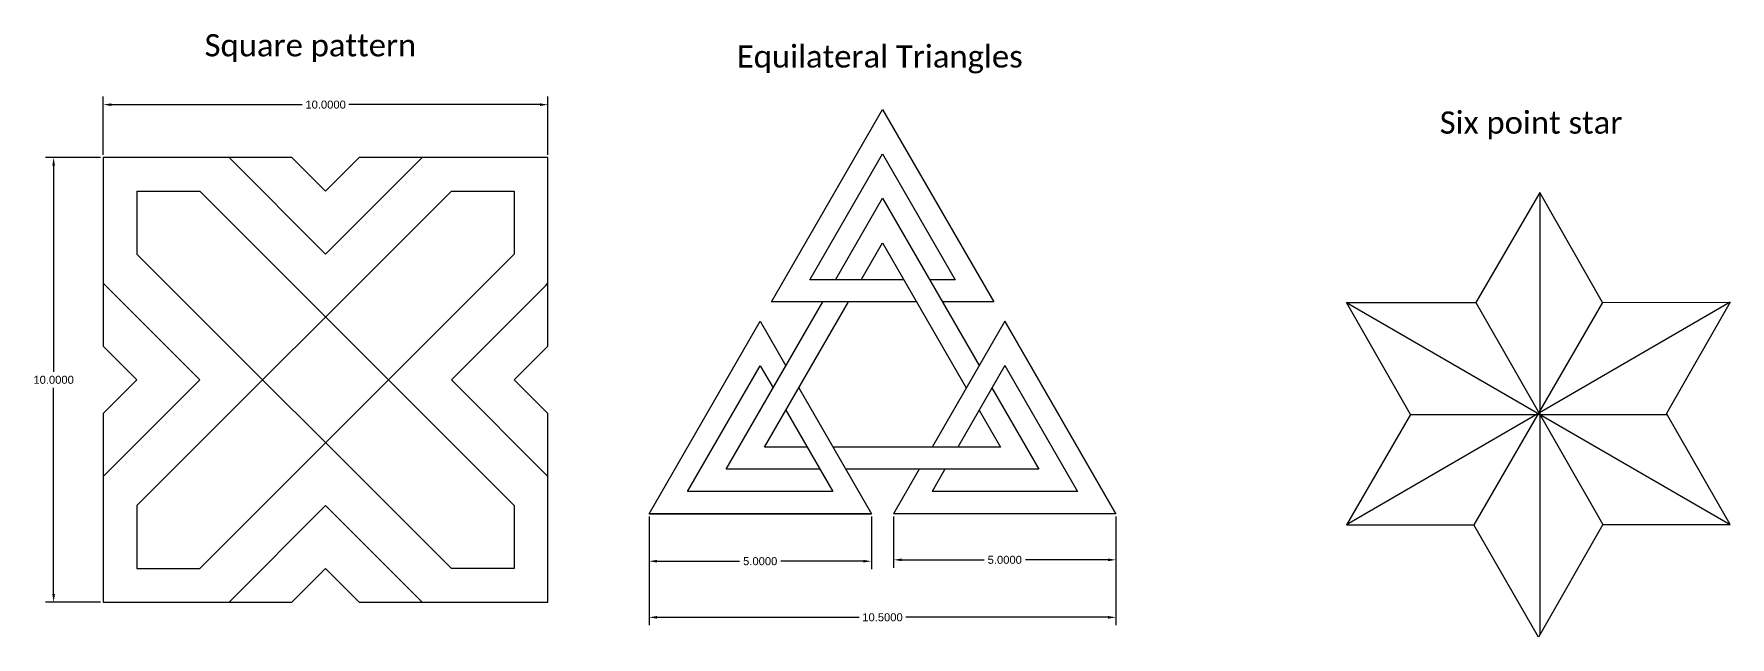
# Model space of a CAD drawing. Header units: inches. Extents: x 2.7 to 79.5, y 13.6 to 27.1.
# Drawn here: x 41.39 to 79.54, y 13.56 to 27.13 of the extents above; entities that cross this region are included whole.
import ezdxf

# ---------------------------------------------------------------- set-up
doc = ezdxf.new("R2010")
doc.units = ezdxf.units.IN
doc.header["$MEASUREMENT"] = 0
doc.styles.get("Standard").update_dxf_attribs({"font": 'arial.ttf'})
doc.dimstyles.get("Standard").update_dxf_attribs({"dimtxt": 0.18, "dimasz": 0.18, "dimexe": 0.18, "dimexo": 0.0625, "dimgap": 0.09, "dimtad": 0, "dimtih": 1, "dimtoh": 1, "dimdec": 4, "dimzin": 0, "dimdsep": 46, "dimtxsty": 'Standard', "dimcen": 0.09, "dimadec": 0, "dimazin": 0, "dimtfac": 1, "dimtdec": 4, "dimtofl": 0, "dimtmove": 0, "dimatfit": 3, "dimfxl": 1, "dimtolj": 1, "dimtzin": 0, "dimarcsym": 0})

# ---------------------------------------------------------------- blocks, each defined once
blk = doc.blocks.new('*D14')
at = {"color": 0, "lineweight": -2, "transparency": 16777216}
for p, q in [((42.953, 24.409), (42.953, 25.716)), ((52.953, 24.409), (52.953, 25.716)), ((43.133, 25.536), (47.429, 25.536)), ((52.773, 25.536), (48.478, 25.536))]:
    blk.add_line(p, q, dxfattribs=at)
at = {"color": 0, "transparency": 16777216}
for points in [[(43.133, 25.566), (43.133, 25.506), (42.953, 25.536)], [(52.773, 25.566), (52.773, 25.506), (52.953, 25.536)]]:
    blk.add_solid(points, dxfattribs=at)
at = {"layer": 'Defpoints', "color": 0, "transparency": 16777216}
for p in [(52.953, 25.536), (42.953, 24.346), (52.953, 24.346)]:
    blk.add_point(p, dxfattribs=at)
at = {"color": 0, "transparency": 16777216, "insert": (47.953, 25.536), "char_height": 0.18, "attachment_point": 5}
blk.add_mtext('\\A1;10.0000', dxfattribs=at)
blk = doc.blocks.new('*D15')
at = {"color": 0, "lineweight": -2, "transparency": 16777216}
for p, q in [((42.891, 24.346), (41.656, 24.346)), ((41.836, 24.166), (41.836, 19.528)), ((41.836, 14.526), (41.836, 19.164)), ((42.891, 14.346), (41.656, 14.346))]:
    blk.add_line(p, q, dxfattribs=at)
at = {"color": 0, "transparency": 16777216}
for points in [[(41.806, 24.166), (41.866, 24.166), (41.836, 24.346)], [(41.806, 14.526), (41.866, 14.526), (41.836, 14.346)]]:
    blk.add_solid(points, dxfattribs=at)
at = {"layer": 'Defpoints', "color": 0, "transparency": 16777216}
for p in [(42.953, 24.346), (41.836, 14.346), (42.953, 14.346)]:
    blk.add_point(p, dxfattribs=at)
at = {"color": 0, "transparency": 16777216, "insert": (41.836, 19.346), "char_height": 0.18, "attachment_point": 5}
blk.add_mtext('\\A1;10.0000', dxfattribs=at)
blk = doc.blocks.new('*D16')
at = {"color": 0, "lineweight": -2, "transparency": 16777216}
for p, q in [((55.226, 16.272), (55.226, 15.086)), ((60.226, 16.272), (60.226, 15.086)), ((55.406, 15.266), (57.262, 15.266)), ((60.046, 15.266), (58.189, 15.266))]:
    blk.add_line(p, q, dxfattribs=at)
at = {"color": 0, "transparency": 16777216}
for points in [[(55.406, 15.296), (55.406, 15.236), (55.226, 15.266)], [(60.046, 15.296), (60.046, 15.236), (60.226, 15.266)]]:
    blk.add_solid(points, dxfattribs=at)
at = {"layer": 'Defpoints', "color": 0, "transparency": 16777216}
for p in [(55.226, 16.334), (60.226, 16.334), (60.226, 15.266)]:
    blk.add_point(p, dxfattribs=at)
at = {"color": 0, "transparency": 16777216, "insert": (57.726, 15.266), "char_height": 0.18, "attachment_point": 5}
blk.add_mtext('\\A1;5.0000', dxfattribs=at)
blk = doc.blocks.new('*D17')
at = {"color": 0, "lineweight": -2, "transparency": 16777216}
for p, q in [((60.726, 16.272), (60.726, 15.117)), ((65.726, 16.272), (65.726, 15.117)), ((60.906, 15.297), (62.762, 15.297)), ((65.546, 15.297), (63.689, 15.297))]:
    blk.add_line(p, q, dxfattribs=at)
at = {"color": 0, "transparency": 16777216}
for points in [[(60.906, 15.327), (60.906, 15.267), (60.726, 15.297)], [(65.546, 15.327), (65.546, 15.267), (65.726, 15.297)]]:
    blk.add_solid(points, dxfattribs=at)
at = {"layer": 'Defpoints', "color": 0, "transparency": 16777216}
for p in [(60.726, 16.334), (65.726, 16.334), (65.726, 15.297)]:
    blk.add_point(p, dxfattribs=at)
at = {"color": 0, "transparency": 16777216, "insert": (63.226, 15.297), "char_height": 0.18, "attachment_point": 5}
blk.add_mtext('\\A1;5.0000', dxfattribs=at)
blk = doc.blocks.new('*D18')
at = {"color": 0, "lineweight": -2, "transparency": 16777216}
for p, q in [((55.226, 16.272), (55.226, 13.824)), ((65.726, 16.272), (65.726, 13.824)), ((55.406, 14.004), (59.951, 14.004)), ((65.546, 14.004), (61.001, 14.004))]:
    blk.add_line(p, q, dxfattribs=at)
at = {"color": 0, "transparency": 16777216}
for points in [[(55.406, 14.034), (55.406, 13.974), (55.226, 14.004)], [(65.546, 14.034), (65.546, 13.974), (65.726, 14.004)]]:
    blk.add_solid(points, dxfattribs=at)
at = {"layer": 'Defpoints', "color": 0, "transparency": 16777216}
for p in [(55.226, 16.334), (65.726, 16.334), (65.726, 14.004)]:
    blk.add_point(p, dxfattribs=at)
at = {"color": 0, "transparency": 16777216, "insert": (60.476, 14.004), "char_height": 0.18, "attachment_point": 5}
blk.add_mtext('\\A1;10.5000', dxfattribs=at)

msp = doc.modelspace()

# ---------------------------------------------------------------- linework, layer by layer
for p, q in [((57.9777, 21.09847), (60.47949, 25.42963)), ((60.47949, 25.42963), (62.9777, 21.09847)), ((60.47949, 25.42963), (62.9777, 21.09847)), ((58.84393, 21.59847), (60.47918, 24.42945)), ((58.84393, 21.59847), (60.47918, 24.42945)), ((60.47918, 24.42945), (62.11208, 21.59847)), ((60.47918, 24.42945), (62.11208, 21.59847)), ((42.95332, 24.3462), (42.95332, 20.10356)), ((47.19596, 24.3462), (42.95332, 24.3462)), ((45.78175, 24.3462), (47.95332, 22.17463)), ((47.19596, 24.3462), (47.95332, 23.58884)), ((50.12489, 24.3462), (47.95332, 22.17463)), ((48.71068, 24.3462), (47.95332, 23.58884)), ((52.95332, 24.3462), (48.71068, 24.3462)), ((52.95332, 20.10356), (52.95332, 24.3462)), ((50.78175, 23.58884), (43.71068, 16.51778)), ((43.71068, 23.58884), (43.71068, 22.17463)), ((43.71068, 23.58884), (45.12489, 23.58884)), ((45.12489, 23.58884), (52.19596, 16.51778)), ((50.78175, 23.58884), (52.19596, 23.58884)), ((52.19596, 23.58884), (52.19596, 22.17463)), ((59.42135, 21.59847), (60.47887, 23.42928)), ((59.42135, 21.59847), (60.47887, 23.42928)), ((59.42135, 21.59847), (60.47887, 23.42928)), ((60.47887, 23.42928), (62.64989, 19.66536)), ((60.47887, 23.42928), (62.64989, 19.66536)), ((75.25657, 23.55774), (73.81966, 21.0875)), ((76.67176, 21.08907), (75.25657, 23.55774)), ((75.25657, 23.55774), (75.25657, 13.61451)), ((43.71068, 22.17463), (50.78175, 15.10356)), ((52.19596, 22.17463), (45.12489, 15.10356)), ((59.99877, 21.59847), (60.47856, 22.4291)), ((59.99877, 21.59847), (60.47856, 22.4291)), ((59.99877, 21.59847), (60.47856, 22.4291)), ((60.47856, 22.4291), (62.36108, 19.16536)), ((60.47856, 22.4291), (62.36108, 19.16536)), ((60.76706, 21.92892), (60.76716, 21.9291)), ((42.95332, 21.51778), (45.12489, 19.3462)), ((52.90307, 21.46752), (50.78175, 19.3462)), ((52.90307, 21.46752), (52.95332, 21.51778)), ((60.95766, 21.59847), (58.84393, 21.59847)), ((62.11208, 21.59847), (61.53487, 21.59847)), ((56.95819, 17.3342), (59.13253, 21.09847)), ((56.95819, 17.3342), (59.13253, 21.09847)), ((57.82442, 17.8342), (59.70995, 21.09847)), ((57.82442, 17.8342), (59.70995, 21.09847)), ((57.82442, 17.8342), (59.70995, 21.09847)), ((61.24606, 21.09847), (57.9777, 21.09847)), ((62.9777, 21.09847), (61.82327, 21.09847)), ((79.53715, 21.09063), (70.9103, 16.08591)), ((70.9103, 21.08591), (73.81966, 21.0875)), ((72.35395, 18.56774), (70.9103, 21.08591)), ((70.9103, 21.08591), (79.53715, 16.09063)), ((76.67176, 21.08907), (73.77587, 16.08748)), ((73.81966, 21.0875), (76.67342, 16.08907)), ((76.67176, 21.08907), (79.53715, 21.09063)), ((79.53715, 21.09063), (78.10487, 18.58913)), ((55.22573, 16.3342), (57.72662, 20.66381)), ((55.22573, 16.3342), (57.72662, 20.66381)), ((57.72662, 20.66381), (58.30383, 19.66381)), ((63.22752, 20.66536), (61.59216, 17.8342)), ((63.22752, 20.66536), (65.72573, 16.3342)), ((65.72573, 16.3342), (63.22752, 20.66536)), ((42.95332, 20.10356), (43.71068, 19.3462)), ((52.95332, 20.10356), (52.19596, 19.3462)), ((56.09196, 16.8342), (57.72647, 19.6639)), ((56.09196, 16.8342), (57.72647, 19.6639)), ((56.95819, 17.3342), (58.30383, 19.66381)), ((57.72647, 19.6639), (58.01507, 19.1639)), ((63.22721, 19.66518), (62.16958, 17.8342)), ((63.22721, 19.66518), (64.86011, 16.8342)), ((63.22721, 19.66518), (64.86011, 16.8342)), ((45.12489, 19.3462), (42.95332, 17.17463)), ((43.71068, 19.3462), (42.95332, 18.58884)), ((50.78175, 19.3462), (52.95332, 17.17463)), ((52.19596, 19.3462), (52.95332, 18.58884)), ((58.59244, 19.16381), (60.22573, 16.3342)), ((62.93839, 19.16518), (63.9945, 17.3342)), ((62.93839, 19.16518), (63.9945, 17.3342)), ((42.95332, 18.58884), (42.95332, 14.3462)), ((52.95332, 14.3462), (52.95332, 18.58884)), ((58.30368, 18.6639), (59.3598, 16.8342)), ((62.64958, 18.66518), (63.12889, 17.8342)), ((62.64958, 18.66518), (63.12889, 17.8342)), ((72.35395, 18.56774), (70.9103, 16.08591)), ((72.35395, 18.56774), (78.11713, 18.56774)), ((79.53715, 16.09063), (78.10487, 18.58913)), ((58.78259, 17.8342), (57.82442, 17.8342)), ((63.12889, 17.8342), (59.35991, 17.8342)), ((59.0712, 17.3342), (56.95819, 17.3342)), ((63.9945, 17.3342), (59.64851, 17.3342)), ((61.30335, 17.3342), (60.72573, 16.3342)), ((61.88077, 17.3342), (61.59196, 16.8342)), ((59.3598, 16.8342), (56.09196, 16.8342)), ((64.86011, 16.8342), (61.59196, 16.8342)), ((43.71068, 16.51778), (43.71068, 15.10356)), ((47.95332, 16.51778), (45.78175, 14.3462)), ((47.95332, 16.51778), (50.12489, 14.3462)), ((52.19596, 16.51778), (52.19596, 15.10356)), ((60.22573, 16.3342), (55.22573, 16.3342)), ((55.22573, 16.3342), (60.22573, 16.3342)), ((65.72573, 16.3342), (60.72573, 16.3342)), ((65.72573, 16.3342), (60.72573, 16.3342)), ((70.9103, 16.08591), (73.77587, 16.08748)), ((75.22511, 13.55956), (73.77587, 16.08748)), ((76.67342, 16.08907), (75.22511, 13.55956)), ((76.67342, 16.08907), (79.53715, 16.09063)), ((43.71068, 15.10356), (45.12489, 15.10356)), ((47.95332, 15.10356), (47.19596, 14.3462)), ((47.95332, 15.10356), (48.71068, 14.3462)), ((52.19596, 15.10356), (50.78175, 15.10356)), ((42.95332, 14.3462), (47.19596, 14.3462)), ((48.71068, 14.3462), (52.95332, 14.3462))]:
    msp.add_line(p, q)

# ---------------------------------------------------------------- texts
at = {"char_height": 0.5, "attachment_point": 1}
for s, width, insert in [('{\\fCalibri|b0|i0|c0|p34;Square pattern}', 5.0094798, (45.23141, 27.12125)), ('{\\fCalibri|b0|i0|c0|p34;Equilateral Triangles}', 6.6853953, (57.1989, 26.87011)), ('{\\fCalibri|b0|i0|c0|p34;Six point star}', 4.1222304, (73.00766, 25.38286))]:
    msp.add_mtext_dynamic_manual_height_columns(s, width=width, gutter_width=5.55524, heights=[0.73325], dxfattribs=dict(at, insert=insert))

# ---------------------------------------------------------------- dimensions: what is measured, and where the dimension line sits
for base, p1, p2, picture, middle in [((52.95332, 25.53594), (42.95332, 24.3462), (52.95332, 24.3462), '*D14', (47.95332, 25.53594)), ((60.22573, 15.26622), (55.22573, 16.3342), (60.22573, 16.3342), '*D16', (57.72573, 15.26622)), ((65.72573, 14.00404), (55.22573, 16.3342), (65.72573, 16.3342), '*D18', (60.47573, 14.00404)), ((65.72573, 15.297), (60.72573, 16.3342), (65.72573, 16.3342), '*D17', (63.22573, 15.297))]:
    dim = msp.add_linear_dim(base=base, p1=p1, p2=p2, dimstyle='Standard')
    dim.commit()
    dim.dimension.update_dxf_attribs({"geometry": picture, "text_midpoint": middle})
dim = msp.add_linear_dim(base=(41.83586, 14.3462), p1=(42.95332, 24.3462), p2=(42.95332, 14.3462), angle=90, dimstyle='Standard')
dim.commit()
dim.dimension.update_dxf_attribs({"geometry": '*D15', "text_midpoint": (41.83586, 19.3462)})

doc.saveas('drawing.dxf')
